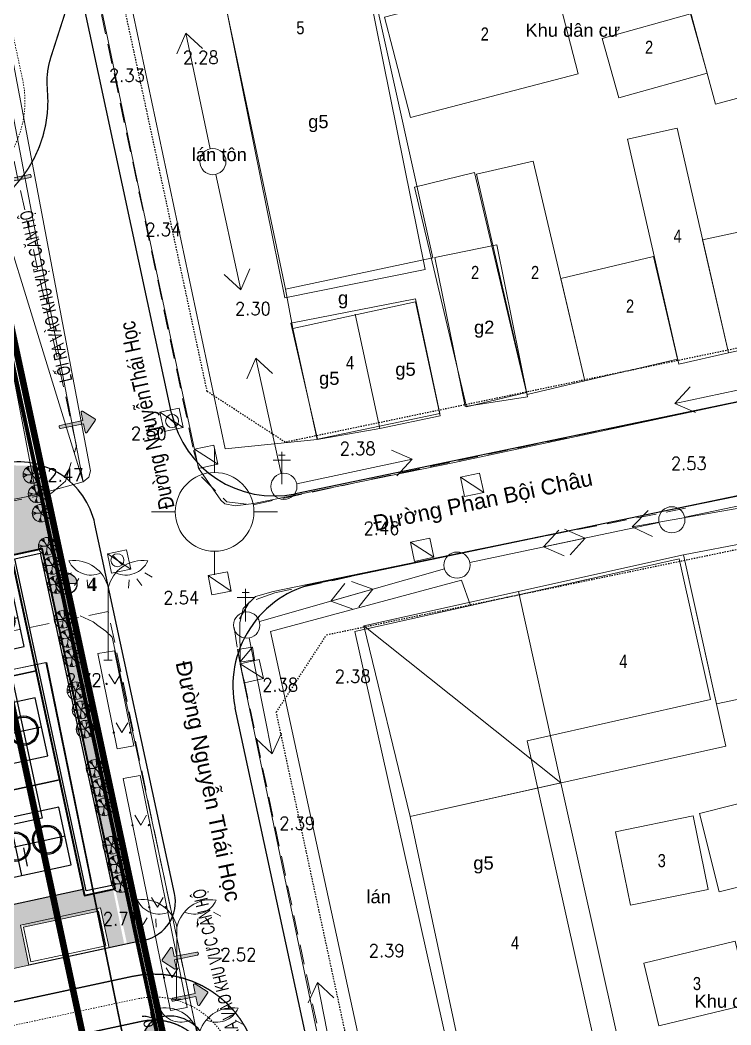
# Model space of a CAD drawing. Header units: millimetres. Extents: x 583747 to 597033, y 2304962 to 2309584.
# Drawn here: x 595693.8 to 595748, y 2307215.5 to 2307292.1 of the extents above; entities that cross this region are included whole.
import ezdxf
from ezdxf.enums import TextEntityAlignment as Align
from ezdxf.xclip import XClip

# ---------------------------------------------------------------- set-up
doc = ezdxf.new("R2010")
doc.units = ezdxf.units.MM
doc.header["$XCLIPFRAME"] = 0
doc.set_wipeout_variables(frame=1)
for name, pattern in [('CONTINOUS', [0]), ('DASH', [0.35, 0.25, -0.1]), ('DASH2-1', [3, 2, -1]), ('DASHDOT', [1, 0.5, -0.25, 0, -0.25]), ('{Long Duong}', [2.3, 1.5, -0.8]), ('{qui hoach}', [1.3, 0, -1.3])]:
    doc.linetypes.add(name, pattern=pattern)
for name, color, linetype, lineweight in [('00_nen', 8, 'Continuous', 5), ('bo dat CXCL', 95, 'Continuous', 18), ('Code Cao do', 7, 'Continuous', 0), ('D-building block', 8, 'Continuous', 13), ('duong chua chay', 1, 'Continuous', 15), ('Duong RG Thua', 7, 'Continuous', 0), ('Ghi chu nha', 7, 'Continuous', 0), ('hatch', 45, 'Continuous', 5), ('KT-DV2', 7, 'Continuous', 15), ('KT-NEN', 7, 'Continuous', 0), ('KT-Net cat', 1, 'Continuous', 40), ('KT-Net thay', 7, 'Continuous', 20), ('KT-TMB', 7, 'Continuous', 0), ('Level 15', 7, 'Continuous', 0), ('Long Duong_ Phan Cach chat lieu rair mat', 7, 'Continuous', 0), ('moc', 7, 'Continuous', 0), ('N-THAY', 7, 'Continuous', 18), ('Nen dc cb Hong bang', 253, 'Continuous', 60), ('Nghia dia_ Ghi chu §T XH', 7, 'Continuous', 0), ('đường pccc', 6, 'Continuous', 13)]:
    doc.layers.add(name, color=color, linetype=linetype, lineweight=lineweight)
for name, color, linetype in [('A-PLOT LINE', 6, 'DASHDOT'), ('AFP-KERB-LINE', 2, 'Continuous'), ('IDEA - dim', 251, 'Continuous'), ('K2', 2, 'Continuous'), ('KT-Kich thuoc', 159, 'Continuous'), ('Xref_ST_MBDV Cot vach 30.7.2022$0$Xref_ST_MBDV Cot vach 30.7.2022|Xref_ST_MBDV Cot vach 30.7.2022|Xref_ST_MBDV Cot vach 30.7.2022|Xref_ST_MBDV Cot vach 30.7.2022|A-CORE-OTLN', 2, 'Continuous')]:
    doc.layers.add(name, color=color, linetype=linetype)
doc.layers.add('A-TREES', color=7, linetype='Continuous', lineweight=5, true_color=0x4b833f)
doc.styles.add('font unicode ccu', font='arial.ttf')
doc.styles.add('ghicu', font='', dxfattribs={"width": 0.8, "height": 1})
doc.styles.add('Style-.VnArial', font='')
doc.styles.add('Style-STANDARD', font='STANDARD.shx')
doc.styles.get('ghicu').set_extended_font_data('.VnArial')
doc.styles.get('Style-.VnArial').set_extended_font_data('.VnArial')

# ---------------------------------------------------------------- blocks, each defined once
blk = doc.blocks.new('nen dc cb Hong bang')
at = {"layer": '00_nen', "color": 0, "linetype": 'ByBlock', "lineweight": -2}
for p, q in [((-49.162, 109.161, -62.12), (-53.924, 116.798, -62.12)), ((-48.097, 107.468, -62.12), (-43.277, 99.868, -62.12)), ((-1.592, 107.85, -62.12), (-9.221, 103.076, -62.12)), ((2.095, 99.957, -62.12), (-5.541, 95.194, -62.12)), ((-5.541, 95.194, -62.12), (2.095, 99.957, -62.12)), ((-1.242, 97.623, -62.12), (-9.045, 93.138, -62.12)), ((-35.594, 87.754, -62.12), (-40.414, 95.354, -62.12)), ((-7.238, 94.135, -62.12), (-14.874, 89.372, -62.12)), ((-34.21, 87.44, -62.12), (-26.579, 92.212, -62.12)), ((-19.749, 86.331, -62.12), (-12.113, 91.095, -62.12)), ((-40.383, 86.094, -62.12), (-40.999, 87.786, -62.12)), ((-21.407, 85.215, -62.12), (-28.691, 79.93, -62.12)), ((-36.538, 84.301, -62.12), (-34.847, 84.917, -62.12)), ((-43.868, 81.633, -62.12), (-42.176, 82.249, -62.12)), ((-33.285, 76.597, -62.12), (-26, 81.882, -62.12)), ((-37.716, 78.765, -62.12), (-38.331, 80.456, -62.12)), ((-42.758, 77.081, -62.12), (-42.122, 76.972, -62.12)), ((-43.708, 76.182, -62.12), (-43.526, 75.567, -62.12)), ((-43.171, 76.463, -62.12), (-42.655, 76.097, -62.12)), ((-48.02, 75.166, -62.12), (-48.475, 74.66, -62.12)), ((-46.715, 75.088, -62.12), (-46.458, 74.5, -62.12)), ((-33.575, 75.155, -62.12), (-28.907, 67.46, -62.12)), ((-47.344, 74.944, -62.12), (-47.466, 74.346, -62.12)), ((-43.118, 69.884, -62.12), (-44.992, 75.034, -62.12)), ((-43.118, 69.884, -62.12), (-44.992, 75.034, -62.12)), ((-42.855, 69.98, -62.12), (-43.419, 69.775, -62.12)), ((-43.381, 69.788, -62.12), (-42.817, 69.994, -62.12)), ((-28.984, 54.596, -62.12), (-28.348, 54.487, -62.12)), ((-29.934, 53.697, -62.12), (-29.752, 53.082, -62.12)), ((-29.397, 53.978, -62.12), (-28.881, 53.612, -62.12)), ((-34.246, 52.681, -62.12), (-34.701, 52.175, -62.12)), ((-33.57, 52.459, -62.12), (-33.692, 51.861, -62.12)), ((-32.941, 52.603, -62.12), (-32.684, 52.015, -62.12)), ((-29.344, 47.399, -62.12), (-31.218, 52.549, -62.12)), ((-29.344, 47.399, -62.12), (-31.218, 52.549, -62.12)), ((-15.027, 44.583, -62.12), (-19.696, 52.277, -62.12)), ((-29.081, 47.495, -62.12), (-29.645, 47.29, -62.12)), ((-29.607, 47.303, -62.12), (-29.043, 47.509, -62.12)), ((-24.595, 47.43, -62.12), (-23.96, 47.321, -62.12)), ((-29.858, 45.515, -62.12), (-30.312, 45.009, -62.12))]:
    blk.add_line(p, q, dxfattribs=at)
at = {"layer": '00_nen', "color": 0, "linetype": 'ByBlock', "lineweight": -2, "elevation": -62.12, "flags": 128}
for points in [[(-23.46, 93.074), (-36.752, 84.901), (-38.038, 84.247), (-38.829, 84.134), (-39.202, 84.278), (-41.659, 85.977), (-52.85, 103.816), (-59.355, 114.33), (-67.479, 127.331), (-67.9, 128.488), (-67.717, 129.293), (-67.109, 130.757), (-65.887, 131.899), (-49.925, 144.232), (-42.03, 150.209), (-35.252, 155.432), (-21.249, 166.405)], [(-135.27, 109.289), (-130.796, 116.583), (-120.85, 133.422), (-111.294, 149.081), (-107.667, 154.389), (-104.965, 157.613), (-103.141, 159.653), (-101.564, 160.715), (-101.01, 160.917), (-100.641, 160.818), (-100.25, 160.526), (-98.037, 158.626), (-96.977, 157.6), (-67.65, 113.744), (-49.317, 82.973), (-49.265, 82.474), (-49.565, 81.996)], [(77.333, 156.867), (77.023, 155.959), (76.29, 155.226), (74.058, 153.305), (48.454, 137.591), (17.761, 118.665), (-5.321, 104.461), (-23.46, 93.074)], [(-38.676, 121.056), (-40.111, 123.131), (-30.146, 130.024), (-28.71, 127.949)], [(-28.707, 127.944), (-27.807, 128.566), (-24.745, 124.143), (-35.612, 116.626), (-38.676, 121.056)], [(46.788, 128.24), (22.509, 113.374), (13.441, 107.73), (-14.624, 90.487), (-33.081, 79.113), (-34.221, 78.272), (-34.778, 77.105), (-34.654, 75.981), (-33.562, 73.069)], [(-49.565, 81.996), (-69.873, 108.754)], [(-7.458, 72.929), (-15.502, 85.52)], [(-59.657, 75.541), (-52.578, 79.838)], [(-25.691, 79.01), (-7.458, 72.929)], [(-33.552, 73.046), (-22.258, 54.865), (-6.437, 29.413), (0.988, 17.466)], [(-3.522, 44.501), (-17.396, 66.578), (-7.458, 72.929), (6.63, 50.881)], [(-51.757, -12.266), (-47.611, -9.982), (-42.537, -8.639), (-36.934, -7.157), (-12.489, 3.507), (-10.604, 5.552), (-9.759, 7.507), (-9.198, 9.908), (-8.912, 11.86), (-9.875, 18.066), (-16.905, 29.308), (-33.739, 56.305), (-43.424, 71.631), (-44.026, 71.906), (-44.744, 72.093), (-45.179, 72.218), (-46.269, 72.319)], [(-69.422, 54.566), (-47.449, 68.094), (-14.447, 14.489), (-36.46, 1.028), (-39.126, 5.358)]]:
    blk.add_lwpolyline(points, dxfattribs=at)
for points in [[(-19.782, 133.605), (-14.759, 137.148), (-9.09, 129.111), (-14.113, 125.568)], [(-39.922, 100.44), (-58.345, 130.531), (-49.04, 136.255), (-30.605, 106.144)], [(-23.951, 127.293), (-18.279, 131.375), (-15.537, 127.563), (-21.208, 123.481)], [(-6.705, 108.095), (-9.96, 105.991), (-19.501, 120.749), (-16.246, 122.853)], [(-2.407, 110.787), (-6.705, 108.095), (-11.5, 115.512), (-7.096, 118.273)], [(-16.251, 102.335), (-20.04, 99.846), (-29.427, 114.304), (-25.702, 116.723)], [(-20.122, 99.976), (-24.065, 97.38), (-33.521, 111.74), (-29.607, 114.377)], [(-10.178, 106.324), (-16.251, 102.335), (-20.646, 109.026), (-14.581, 113.028)], [(-66.692, 110.655), (-49.565, 81.996), (-52.578, 79.838), (-69.873, 108.754)], [(-25.787, 96.217), (-33.872, 91.164), (-38.811, 98.777), (-30.521, 103.793)], [(-4.639, 92.459), (4.211, 97.759), (10.346, 88.087), (1.625, 82.655)], [(-25.691, 79.01), (-4.639, 92.459), (3.405, 79.869), (-17.396, 66.578)], [(3.267, 74.373), (6.733, 69.266), (11.191, 72.292), (7.726, 77.398)], [(-2.28, 70.849), (0.716, 65.982), (5.869, 69.154), (2.871, 74.021)], [(3.179, 62.19), (9.158, 66.153), (11.878, 62.049), (5.899, 58.086)]]:
    blk.add_lwpolyline(points, close=True, dxfattribs=at)
at = {"layer": '00_nen', "color": 0, "linetype": 'ByBlock', "lineweight": -2, "elevation": -62.12}
for points in [[(-54.031, 115.081), (-53.924, 116.798), (-52.334, 116.139)], [(-7.504, 102.971), (-9.221, 103.076), (-8.565, 104.667)], [(-43.182, 101.586), (-43.277, 99.868), (-44.871, 100.515)], [(-40.509, 93.637), (-40.414, 95.354), (-38.82, 94.708)], [(-7.333, 92.969), (-9.045, 93.138), (-8.33, 94.703)], [(-28.297, 92.317), (-26.579, 92.212), (-27.236, 90.622)], [(-22.649, 92.179), (-20.582, 91.704)], [(-13.83, 91.202), (-12.113, 91.095), (-12.771, 89.505)], [(-13.157, 89.264), (-14.874, 89.372), (-14.215, 90.961)], [(-45.877, 88.98), (-43.809, 88.504)], [(-42.431, 87.246), (-40.364, 86.771)], [(-24.534, 86.231), (-22.467, 85.755)], [(-26.971, 79.942), (-28.691, 79.93), (-28.145, 81.561)], [(-27.72, 81.87), (-26, 81.882), (-26.546, 80.251)], [(-38.154, 78.555), (-36.099, 78.03)], [(-45.939, 77.468), (-43.872, 76.992)], [(-33.562, 73.069), (-31.488, 72.625)], [(-28.778, 69.176), (-28.907, 67.46), (-30.488, 68.139)], [(-19.824, 50.562), (-19.696, 52.277), (-18.115, 51.599)]]:
    blk.add_lwpolyline(points, dxfattribs=at)
for points in [[(-22.649, 92.179), (-21.378, 92.975), (-20.582, 91.704), (-21.853, 90.908)], [(-45.877, 88.98), (-44.605, 89.776), (-43.809, 88.504), (-45.081, 87.708)], [(-42.431, 87.246), (-41.16, 88.042), (-40.364, 86.771), (-41.635, 85.975)], [(-24.534, 86.231), (-23.263, 87.026), (-22.467, 85.755), (-23.738, 84.959)], [(-38.154, 78.555), (-36.864, 79.32), (-36.099, 78.03), (-37.389, 77.265)], [(-45.939, 77.468), (-44.667, 78.264), (-43.872, 76.992), (-45.143, 76.196)], [(-33.562, 73.069), (-32.303, 73.884), (-31.488, 72.625), (-32.747, 71.81)]]:
    blk.add_lwpolyline(points, close=True, dxfattribs=at)
at = {"layer": '00_nen', "color": 0, "linetype": 'ByBlock', "lineweight": -2}
for centre, radius in [((-48.633, 108.313, -62.12), 1), ((-48.633, 108.313, -62.12), 1), ((-6.39, 94.665, -62.12), 1), ((-35.058, 86.91, -62.12), 1), ((-35.058, 86.91, -62.12), 1), ((-20.597, 85.802, -62.12), 1), ((-20.597, 85.802, -62.12), 1), ((-39.357, 83.275, -62.12), 3), ((-34.094, 76.01, -62.12), 1), ((-34.094, 76.01, -62.12), 1)]:
    blk.add_circle(centre, radius, dxfattribs=at)
for centre, radius, start, end in [((-42.341, 75.399, -62.12), 2.665, 101.38229, 187.95879), ((-44.668, 78.129, -62.12), 1.804, 264.60741, 356.27474), ((-47.232, 73.619, -62.12), 2.665, 32.04121, 118.61771), ((-47.205, 77.205, -62.12), 1.804, 223.72526, 315.39259), ((-28.567, 52.914, -62.12), 2.665, 101.38229, 187.95879), ((-30.894, 55.644, -62.12), 1.804, 264.60741, 356.27474), ((-33.458, 51.134, -62.12), 2.665, 32.04121, 118.61771), ((-33.431, 54.72, -62.12), 1.804, 223.72526, 315.39259), ((-24.179, 45.748, -62.12), 2.665, 101.38229, 187.95879), ((-26.505, 48.478, -62.12), 1.804, 264.60741, 356.27474), ((-29.07, 43.968, -62.12), 2.665, 32.04121, 118.61771), ((-29.042, 47.554, -62.12), 1.804, 223.72526, 315.39259)]:
    blk.add_arc(centre, radius, start, end, dxfattribs=at)
at = {"layer": '00_nen', "color": 0, "linetype": 'ByBlock', "lineweight": -2, "style": 'ghicu', "width": 0.8}
for s, p in [('2', (-20.369, 127.909, -62.12)), ('2', (-32.487, 124.563, -62.12)), ('5', (-45.857, 120.174, -62.12)), ('4', (-13.392, 115.126, -62.12)), ('2', (-22.651, 108.8, -62.12)), ('2', (-14.969, 108.879, -62.12)), ('2', (-26.948, 107.236, -62.12)), ('4', (-33.549, 97.499, -62.12)), ('4', (-6.169, 83.258, -62.12)), ('3', (1.794, 70.001, -62.12)), ('3', (7.529, 62.119, -62.12)), ('4', (-6.573, 60.274, -62.12))]:
    blk.add_text(s, height=1, rotation=20, dxfattribs=at).set_placement(p, align=Align.MIDDLE)
blk.add_text('§\xadêng NguyÔnTh¸i Häc', height=1.2, rotation=122.19194, dxfattribs=at).set_placement((-42.332, 82.558, -62.12))
blk = doc.blocks.new('COT_DI_1')
at = {"layer": 'Nghia dia_ Ghi chu §T XH', "color": 7, "linetype": 'Continuous', "lineweight": 0}
for p, q in [((0, 49.7), (0, 0)), ((-13.1, 36.7), (13.1, 36.7)), ((-5.2, 44.5), (5.2, 44.5))]:
    blk.add_line(p, q, dxfattribs=at)
blk = doc.blocks.new('hoa')
at = {"linetype": 'ByBlock', "lineweight": -2}
for points in [[(-67.6, 0, 1), (-57.4, 0, 1)], [(57.4, 0, 1), (67.6, 0, 1)]]:
    blk.add_hatch(color=0, dxfattribs=at).paths.add_polyline_path(points)
at = {"color": 0, "linetype": 'ByBlock', "lineweight": -2}
for q in [(-45, 75), (45, 75)]:
    blk.add_line((0, 0), q, dxfattribs=at)
for centre in [(-62.5, 0), (62.5, 0)]:
    blk.add_circle(centre, 5.06, dxfattribs=at)
blk = doc.blocks.new('wwww1')
at = {"layer": 'Duong RG Thua', "color": 250, "lineweight": 0}
for p, q in [((595717.205, 2307309.684), (595725.11, 2307274.015)), ((595709.275, 2307259.466), (595699.495, 2307305.679)), ((595706.676, 2307305.722), (595713.868, 2307271.642)), ((595725.273, 2307274.048), (595729.988, 2307275.002)), ((595732.33, 2307263.428), (595729.988, 2307275.002)), ((595713.868, 2307271.642), (595725.11, 2307274.015)), ((595727.571, 2307262.694), (595725.273, 2307274.048)), ((595713.868, 2307271.642), (595714.445, 2307268.643)), ((595723.79, 2307270.677), (595714.445, 2307268.643)), ((595725.682, 2307261.987), (595723.79, 2307270.677)), ((595721.078, 2307261.025), (595719.187, 2307269.715)), ((595716.286, 2307260.184), (595714.445, 2307268.643)), ((595732.33, 2307263.428), (595727.571, 2307262.694)), ((595704.872, 2307261.939), (595705.579, 2307261.232)), ((595725.682, 2307261.987), (595721.078, 2307261.025)), ((595721.078, 2307261.025), (595716.286, 2307260.184)), ((595716.286, 2307260.184), (595709.275, 2307259.466)), ((595700.705, 2307251.323), (595701.412, 2307250.615)), ((595743.893, 2307251.085), (595719.166, 2307245.55)), ((595743.893, 2307251.085), (595746.295, 2307240.35)), ((595727.309, 2307249.454), (595712.74, 2307245.535)), ((595727.309, 2307249.454), (595727.983, 2307247.522)), ((595720.775, 2307208.62), (595712.74, 2307245.535)), ((595719.166, 2307245.55), (595727.899, 2307206.532)), ((595710.22, 2307244.158), (595711.355, 2307244.349)), ((595710.22, 2307244.158), (595710.381, 2307243.197)), ((595711.355, 2307244.349), (595710.381, 2307243.197)), ((595711.355, 2307244.349), (595711.517, 2307243.388)), ((595655.543, 2307234.885), (595695.585, 2307243.169)), ((595695.585, 2307243.169), (595707.074, 2307187.354)), ((595710.381, 2307243.197), (595711.517, 2307243.388)), ((595746.295, 2307240.35), (595732.303, 2307237.218)), ((595732.303, 2307237.218), (595738.829, 2307208.059))]:
    blk.add_line(p, q, dxfattribs=at)
at = {"layer": 'Duong RG Thua', "color": 250, "linetype": 'Continuous', "lineweight": 0}
for p, q in [((595700.844, 2307244.079), (595699.561, 2307243.854)), ((595702.321, 2307236.829), (595700.844, 2307244.079)), ((595701.037, 2307236.605), (595699.561, 2307243.854)), ((595702.321, 2307236.829), (595701.037, 2307236.605)), ((595702.782, 2307234.569), (595701.498, 2307234.345)), ((595705.103, 2307216.647), (595701.498, 2307234.345)), ((595706.387, 2307216.872), (595702.782, 2307234.569)), ((595706.387, 2307216.872), (595705.103, 2307216.647))]:
    blk.add_line(p, q, dxfattribs=at)
at = {"layer": 'Duong RG Thua', "color": 250, "lineweight": 0}
for centre in [(595705.226, 2307261.586), (595701.058, 2307250.969)]:
    blk.add_circle(centre, 0.5, dxfattribs=at)
at = {"layer": 'Long Duong_ Phan Cach chat lieu rair mat', "color": 250, "linetype": '{Long Duong}', "lineweight": 0}
for p, q in [((595697.931, 2307259.703), (595680.497, 2307339.17)), ((595696.992, 2307306.062), (595706.868, 2307259.34)), ((595727.08, 2307258.578), (595742.975, 2307261.918)), ((595697.097, 2307256.996), (595697.931, 2307259.703)), ((595706.868, 2307259.34), (595707.469, 2307257.322)), ((595711.415, 2307255.2), (595727.08, 2307258.578)), ((595696.02, 2307256.096), (595697.097, 2307256.996)), ((595707.469, 2307257.322), (595709.408, 2307255.415)), ((595696.02, 2307256.096), (595684.843, 2307253.733)), ((595709.408, 2307255.415), (595711.415, 2307255.2)), ((595744.391, 2307254.94), (595727.859, 2307251.668)), ((595727.859, 2307251.668), (595713.062, 2307248.482)), ((595711.129, 2307247.807), (595709.962, 2307245.837)), ((595713.062, 2307248.482), (595711.129, 2307247.807)), ((595700.352, 2307247.065), (595652.824, 2307237.463)), ((595713.632, 2307183.941), (595700.352, 2307247.065)), ((595709.962, 2307245.837), (595710.22, 2307244.158)), ((595710.22, 2307244.158), (595724.251, 2307177.99))]:
    blk.add_line(p, q, dxfattribs=at)
at = {"layer": 'Duong RG Thua', "color": 250, "lineweight": 0, "xscale": 0.01, "yscale": 0.01, "zscale": 0.01, "rotation": 359.9973000000001}
for p in [(595700.852, 2307241.546), (595701.4, 2307237.834), (595702.83, 2307230.789), (595704.108, 2307224.521), (595705.234, 2307219.165)]:
    blk.add_blockref('hoa', p, dxfattribs=at)
at = {"layer": 'Nghia dia_ Ghi chu §T XH', "color": 250, "linetype": 'Continuous', "lineweight": 0, "xscale": 0.05, "yscale": 0.05, "zscale": 0.05, "rotation": 359.9972999999998}
for p in [(595713.597, 2307256.758), (595710.835, 2307246.299)]:
    blk.add_blockref('COT_DI_1', p, dxfattribs=at)
at = {"layer": 'Code Cao do', "color": 250, "linetype": 'Continuous', "lineweight": 0, "style": 'Style-STANDARD'}
for s, p in [('2.28', (595706.043, 2307289.299)), ('2.33', (595700.411, 2307287.928)), ('2.34', (595703.187, 2307276.176)), ('2.30', (595710.022, 2307270.144)), ('2.50', (595702.085, 2307260.644)), ('2.38', (595718.01, 2307259.491)), ('2.53', (595743.266, 2307258.352)), ('2.47', (595695.719, 2307257.472)), ('2.46', (595719.83, 2307253.41)), ('2.54', (595704.555, 2307248.122)), ('2.38', (595717.632, 2307242.129)), ('2.72', (595697.121, 2307241.851)), ('2.38', (595712.105, 2307241.477)), ('2.39', (595713.401, 2307230.928)), ('2.71', (595699.947, 2307223.644)), ('2.39', (595720.223, 2307221.216)), ('2.52', (595708.921, 2307220.917))]:
    blk.add_text(s, height=1, rotation=359.9973, dxfattribs=at).set_placement(p, align=Align.MIDDLE_LEFT)
at = {"layer": 'Ghi chu nha', "color": 250, "linetype": 'Continuous', "lineweight": 0, "style": 'Style-.VnArial'}
for s, height, rotation, p in [('Khu d©n c\xad', 1, 359.9973, (595735.781, 2307291.37)), ('g5', 1, 359.9973, (595716.383, 2307284.403)), ('l¸n t«n', 1, 359.9973, (595708.83, 2307281.89)), ('g', 1, 359.9973, (595718.266, 2307270.966)), ('g2', 1, 359.9973, (595729.03, 2307268.732)), ('g5', 1, 359.9973, (595723.027, 2307265.529)), ('g5', 1, 359.9973, (595717.212, 2307264.839)), ('§\xadêng Phan Béi Ch©u', 1.2, 11.88949, (595728.923, 2307255.529)), ('§\xadêng NguyÔn Th¸i Häc', 1.2, 281.88949, (595707.998, 2307234.133)), ('g5', 1, 359.9973, (595728.976, 2307227.899)), ('l¸n', 1, 359.9973, (595720.983, 2307225.329)), ('Khu d©n c\xad', 1, 359.9973, (595748.683, 2307217.364))]:
    blk.add_text(s, height=height, rotation=rotation, dxfattribs=at).set_placement(p, align=Align.MIDDLE_CENTER)
blk = doc.blocks.new('Moc')
at = {"layer": 'moc', "linetype": '{qui hoach}', "lineweight": 0, "ltscale": 0.5}
h = blk.add_hatch(color=7, dxfattribs=at)
edge = h.paths.add_edge_path()
edge.add_arc((0, 0), 0.25, 0, 360)
blk = doc.blocks.new('hk')
at = {"layer": 'K2'}
h = blk.add_hatch(color=256, dxfattribs=at)
h.dxf.hatch_style = 1
h.paths.add_polyline_path([(-79.57, 95.74), (-79.57, 94.3), (-78.13, 94.3, 0.006031), (-78.13, 94.33, 0.407166)])
h.paths.add_polyline_path([(-79.57, 94.3), (-81.01, 94.3, 0.006031), (-81.01, 94.26, 0.407166), (-79.57, 92.86)])
for p, q in [((-79.57, 92.86), (-79.57, 95.74)), ((-78.13, 94.3), (-81.01, 94.3))]:
    blk.add_line(p, q, dxfattribs=at)
blk.add_circle((-79.57, 94.3), 1.44, dxfattribs=at)
blk = doc.blocks.new('NEN')
at = {"layer": 'Level 15', "color": 240, "linetype": 'DASH', "lineweight": 13, "ltscale": 10, "true_color": 0xed1f24, "const_width": 0.5, "flags": 128}
blk.add_lwpolyline([(595682.634, 2307317.629), (595677.108, 2307338.736), (595668.702, 2307341.648), (595657.199, 2307332.945), (595633.733, 2307315.075), (595610.101, 2307298.024, 0.685011), (595643.311, 2307173.379), (595664.098, 2307171.161), (595705.748, 2307172.441), (595712.065, 2307180.508), (595682.634, 2307317.629)], format="xyb", close=True, dxfattribs=at)
at = {"layer": 'Level 15', "color": 152, "linetype": 'DASH', "lineweight": 13, "ltscale": 10, "true_color": 0x2776bb, "const_width": 0.5, "flags": 128}
blk.add_lwpolyline([(595676.796, 2307316.238), (595672.115, 2307334.115), (595669.766, 2307334.929), (595660.826, 2307328.166), (595637.307, 2307310.255), (595613.624, 2307293.167, 0.684877), (595643.957, 2307179.345), (595664.326, 2307177.171), (595702.756, 2307178.352), (595705.609, 2307181.996)], format="xyb", close=True, dxfattribs=at)
at = {"layer": 'hatch', "xscale": 0.56, "yscale": 0.56, "zscale": 0.56, "rotation": 358.6179139007246}
blk.add_blockref('hk', (595740.605, 2307195.282), dxfattribs=at)
at = {"layer": 'moc', "color": 7, "linetype": '{qui hoach}', "lineweight": 0, "ltscale": 0.5}
blk.add_blockref('Moc', (595697.333, 2307249.148), dxfattribs=at)
at = {"layer": 'moc', "color": 7, "linetype": 'Continuous', "lineweight": 0, "style": 'Style-.VnArial'}
blk.add_text('70.20 m', height=0.75, rotation=282.114, dxfattribs=at).set_placement((595703.807, 2307214.614), align=Align.MIDDLE_CENTER)
at = {"layer": 'moc', "color": 7, "linetype": 'Continuous', "lineweight": 0, "insert": (595698.915, 2307249.082), "char_height": 1, "attachment_point": 4, "line_spacing_factor": 0.6, "style": 'Style-.VnArial'}
blk.add_mtext('\\f.VnTimeH|b1|i0|c00|p39;4', dxfattribs=at)
blk = doc.blocks.new('WWWWW11')
blk.add_wipeout([(596155.83, 2307274.886), (596155.67, 2307275.964), (596156.054, 2307277.593), (596157.069, 2307278.841), (596158.126, 2307279.416), (596188.238, 2307289.805), (596189.856, 2307290.291), (596191.854, 2307290.739), (596193.801, 2307291.023), (596196, 2307291.169), (596198.468, 2307291.114), (596199.39, 2307291.05), (596214.689, 2307286.621), (596215.595, 2307286.226), (596216.421, 2307285.843), (596216.896, 2307284.929), (596217.235, 2307284.209), (596222.706, 2307268.397), (596223.689, 2307266.959), (596225.198, 2307266.002), (596226.57, 2307265.726), (596256.217, 2307265.726), (596257.321, 2307265.403), (596258.527, 2307264.463), (596259.056, 2307263.604), (596262.365, 2307248.113), (596262.425, 2307246.666), (596262.174, 2307245.579), (596261.518, 2307244.283), (596260.268, 2307243.045), (596258.355, 2307242.226), (596257.42, 2307242.126), (596212.282, 2307242.126), (596210.803, 2307242.347), (596209.267, 2307243.115), (596207.972, 2307244.499), (596207.417, 2307245.695), (596202.912, 2307258.715), (596200.606, 2307261.545), (596198.076, 2307263.45), (596195.344, 2307264.692), (596191.643, 2307265.391), (596188.278, 2307265.166), (596187.402, 2307264.972), (596169.824, 2307258.907), (596167.757, 2307258.808), (596166.09, 2307259.328), (596164.523, 2307260.261), (596164.108, 2307260.784), (596156.006, 2307274.434)]).translate(0, 0, -0.042)
blk = doc.blocks.new('clt')
at = {"layer": 'IDEA - dim'}
for p, q in [((4740, 10660), (4740, 2900)), ((13250, 10660), (13250, 2900)), ((21760, 10660), (21760, 2900)), ((6995, 6780), (2485, 6780)), ((15505, 6780), (10995, 6780)), ((24015, 6780), (19505, 6780))]:
    blk.add_line(p, q, dxfattribs=at)
for points in [[(300, 11500), (26200, 11500), (26200, 13500), (300, 13500)], [(485, 2400), (8995, 2400), (8995, 11300), (485, 11300)], [(8995, 2400), (17505, 2400), (17505, 11300), (8995, 11300)], [(17505, 2400), (26015, 2400), (26015, 11300), (17505, 11300)], [(2485, 2900), (6995, 2900), (6995, 10660), (2485, 10660)], [(10995, 2900), (15505, 2900), (15505, 10660), (10995, 10660)], [(19505, 2900), (24015, 2900), (24015, 10660), (19505, 10660)], [(300, 2200), (26200, 2200), (26200, 200), (300, 200)]]:
    blk.add_lwpolyline(points, close=True, dxfattribs=at)
for centre, radius in [((4740, 9266), 1121), ((4740, 9266), 1025), ((13250, 9266), 1121), ((13250, 9266), 1025), ((21760, 9266), 1121), ((21760, 9266), 1025), ((4740, 6780), 1121), ((4740, 6780), 1025), ((13250, 6780), 1121), ((13250, 6780), 1025), ((21760, 6780), 1121), ((21760, 6780), 1025), ((4740, 4294), 1121), ((13250, 4294), 1121), ((21760, 4294), 1121), ((4740, 4294), 1025), ((13250, 4294), 1025), ((21760, 4294), 1025)]:
    blk.add_circle(centre, radius, dxfattribs=at)
at = {"layer": 'KT-Net cat'}
for points in [[(26500, 11300), (0, 11300), (0, 13700), (26500, 13700)], [(26500, 2400), (0, 2400), (0, 0), (26500, 0)]]:
    blk.add_lwpolyline(points, close=True, dxfattribs=at)
blk = doc.blocks.new('PLOT')
at = {"layer": 'A-PLOT LINE', "color": 251}
for points in [[(3693942, 1315787), (3587846, 1250138), (3580933, 1251739), (3560913, 1283575), (3562195, 1290881), (3658973, 1366308), (3665768, 1365275), (3677786, 1347968)], [(3693942, 1315787), (3587846, 1250138), (3580933, 1251739), (3560913, 1283575), (3562195, 1290881), (3658973, 1366308), (3665768, 1365275), (3677786, 1347968)], [(3727034, 1237834), (3634931, 1180899), (3623868, 1183465), (3594242, 1230576), (3595832, 1237439), (3702477, 1303429)], [(3727034, 1237834), (3634931, 1180899), (3623868, 1183465), (3594242, 1230576), (3595832, 1237439), (3702477, 1303429)]]:
    blk.add_lwpolyline(points, dxfattribs=at)
blk = doc.blocks.new('wqeqweweqewe')
at = {"layer": 'N-THAY', "true_color": 0xed1f24}
h = blk.add_hatch(color=240, dxfattribs=at)
h.dxf.hatch_style = 1
h.paths.add_polyline_path([(-1286767, 413593, 0.659768), (-1286937, 413520), (-1286937, 412719), (-1289162, 412719, 0.414214), (-1289262, 412619), (-1289262, 412519, 0.414214), (-1289162, 412419), (-1286937, 412419), (-1286937, 411617, 0.659768), (-1286767, 411545), (-1285772, 412495, 0.427958), (-1285772, 412643)])
for p, q in [((-1285772, 412643), (-1286767, 413593)), ((-1289262, 412619), (-1289262, 412519)), ((-1286937, 412719), (-1289162, 412719)), ((-1286937, 413520), (-1286937, 412719)), ((-1289162, 412419), (-1286937, 412419)), ((-1286937, 412419), (-1286937, 411617)), ((-1286767, 411545), (-1285772, 412495))]:
    blk.add_line(p, q)
for centre, radius, start, end in [((-1286837, 413520), 100, 46.33782, 180), ((-1289162, 412619), 100, 90, 180), ((-1285843, 412569), 102, 313.66218, 46.33782), ((-1289162, 412519), 100, 180, 270), ((-1286837, 411617), 100, 180, 313.66218)]:
    blk.add_arc(centre, radius, start, end)
blk = doc.blocks.new('Tree')
for p, q in [((486823, 311654), (487333, 311413)), ((487050, 312107), (487470, 311867)), ((487819, 311432), (487178, 312231)), ((487324, 312329), (487470, 311867)), ((487813, 311436), (488148, 312404)), ((487974, 311902), (487960, 312449)), ((487974, 311902), (488380, 312288)), ((487813, 311436), (486790, 311387)), ((487313, 311081), (486910, 310952)), ((486977, 310843), (487813, 311436)), ((487524, 310836), (487406, 310519)), ((487536, 311239), (487499, 310462)), ((487813, 311436), (487804, 311436)), ((487813, 311436), (487813, 311444)), ((487813, 311436), (487813, 311427)), ((487813, 311436), (487821, 311436)), ((487813, 311436), (488815, 311227)), ((487813, 311436), (488295, 310532)), ((488054, 310984), (488456, 310663)), ((488054, 310984), (488100, 310472)), ((488836, 311401), (488359, 311322)), ((488763, 311057), (488359, 311322))]:
    blk.add_line(p, q)
blk.add_circle((487813, 311436), 1024)
blk = doc.blocks.new('DV')
at = {"layer": 'bo dat CXCL'}
h = blk.add_hatch(dxfattribs=at)
h.set_pattern_fill('GRASS', color=256, scale=20, angle=6e-14)
edge = h.paths.add_edge_path()
edge.add_line((639858, 88997), (641177, 89281))
edge.add_line((641177, 89281), (633382, 125444))
edge.add_line((633382, 125444), (629673, 125467))
edge.add_arc((630937, 119602), 6000, 102.16553, 147.39417)
edge.add_arc((622092, 125260), 4500, 254.16971, 327.39417, ccw=False)
edge.add_line((620864, 120930), (615334, 122498))
edge.add_line((615334, 122498), (613592, 116353))
edge.add_arc((634341, 113483), 20946, 172.12465, 197.56062)
edge.add_arc((599709, 103187), 15191, -32.68211, 15.17209, ccw=False)
edge.add_arc((619200, 88746), 9158, 137.06537, 185.9439)
edge.add_line((610091, 87797), (617650, 89427))
edge.add_line((617650, 89427), (618093, 87374))
edge.add_arc((621026, 88006), 3000, 192.16426, 282.16426)
edge.add_line((621658, 85073), (632375, 87384))
edge.add_line((632375, 87384), (631722, 90414))
edge.add_line((631722, 90414), (637832, 91731))
edge.add_line((637832, 91731), (638485, 88701))
edge.add_line((638485, 88701), (639651, 88952))
edge.add_line((639651, 88952), (638785, 93164))
edge.add_line((638785, 93164), (636605, 92694))
edge.add_line((636605, 92694), (636503, 93168))
edge.add_line((636503, 93168), (627803, 91293))
edge.add_line((627803, 91293), (627905, 90819))
edge.add_line((627905, 90819), (625559, 90313))
edge.add_line((625559, 90313), (619975, 116218))
edge.add_line((619975, 116218), (622321, 116724))
edge.add_line((622321, 116724), (622424, 116250))
edge.add_line((622424, 116250), (631124, 118125))
edge.add_line((631124, 118125), (631022, 118599))
edge.add_line((631022, 118599), (633368, 119105))
edge.add_line((633368, 119105), (639858, 88997))
h.paths.add_polyline_path([(618139, 114295), (618637, 111434), (623344, 89036)], flags=16)
h.paths.add_polyline_path([(633368, 119105), (633377, 119062), (638952, 93200)], flags=17)
h.paths.add_polyline_path([(637678, 91493), (631960, 90261), (631917, 90456), (637636, 91689)], flags=17)
h = blk.add_hatch(dxfattribs=at)
h.set_pattern_fill('GRASS', color=256, scale=20, angle=6e-14)
edge = h.paths.add_edge_path()
edge.add_line((646531, 56852), (648167, 56852))
edge.add_line((648167, 56852), (642441, 83416))
edge.add_arc((643257, 81325), 2244, 111.30961, 181.70493)
edge.add_line((641014, 81258), (641697, 78089))
edge.add_line((641697, 78089), (641941, 78142))
edge.add_line((641941, 78142), (646531, 56852))
edge = h.paths.add_edge_path()
edge.add_line((637829, 46265), (637829, 39602))
edge.add_line((637829, 39602), (643794, 39781))
edge.add_arc((643793, 39787), 6, 271.8103, 321.98732)
edge.add_line((643798, 39784), (650107, 47855))
edge.add_line((650107, 47855), (648491, 55352))
edge.add_line((648491, 55352), (648458, 55352))
edge.add_line((648458, 55352), (646822, 55356))
edge.add_line((646822, 55356), (642131, 55352))
edge.add_line((642131, 55352), (642830, 52123))
edge.add_arc((637761, 51388), 5123, -89.23223, 8.25861, ccw=False)
edge = h.paths.add_edge_path()
edge.add_line((637536, 42252), (585437, 42252))
edge.add_line((585437, 42252), (585710, 41424))
edge.add_arc((588675, 42224), 3071, 195.10047, 222.99032)
edge.add_line((586429, 40130), (602148, 38465))
edge.add_arc((602148, 38471), 6, 263.95432, 271.8103)
edge.add_line((602148, 38465), (637536, 39584))
edge.add_line((637536, 39584), (637536, 42252))
at = {"layer": 'AFP-KERB-LINE'}
for p, q in [((643259, 129450), (635016, 167695)), ((643259, 129450), (635016, 167695)), ((643259, 129450), (635016, 167695)), ((643259, 129450), (635016, 167695)), ((774685, 148670), (652709, 123303)), ((774685, 148670), (652709, 123303)), ((774685, 148670), (652709, 123303)), ((774685, 148670), (652709, 123303)), ((654297, 116484), (777243, 142052)), ((654297, 116484), (777243, 142052)), ((654297, 116484), (777243, 142052)), ((654297, 116484), (777243, 142052)), ((643477, 92846), (637409, 120997)), ((660363, 50103), (648106, 106966)), ((660363, 50103), (648106, 106966)), ((660363, 50103), (648106, 106966)), ((660363, 50103), (648106, 106966)), ((641177, 89281, 0), (632375, 87384, 0))]:
    blk.add_line(p, q, dxfattribs=at)
at = {"layer": 'AFP-KERB-LINE', "elevation": 0}
for points in [[(641177, 89281), (633382, 125444)], [(648465, 55470), (642441, 83416)]]:
    blk.add_lwpolyline(points, dxfattribs=at)
at = {"layer": 'AFP-KERB-LINE'}
for centre, radius, start, end in [((651080, 131136), 8000, 192.16426, 281.74803), ((651080, 131136), 8000, 192.16426, 281.74803), ((651080, 131136), 8000, 192.16426, 281.74803), ((651080, 131136), 8000, 192.16426, 281.74803), ((631544, 119733), 6000, 12.16426, 102.16426), ((655926, 108652), 8000, 101.74803, 192.16426), ((655926, 108652), 8000, 101.74803, 192.16426), ((655926, 108652), 8000, 101.74803, 192.16426), ((655926, 108652), 8000, 101.74803, 192.16426), ((640545, 92214, 0), 3000, 282.16426, 12.16426), ((643008, 81498, 0), 2000, 93.52178, 192.16423), ((643070, 80500, 0), 3000, 12.16426, 93.52178)]:
    blk.add_arc(centre, radius, start, end, dxfattribs=at)
at = {"layer": 'D-building block', "linetype": 'CONTINOUS', "ltscale": 10000}
blk.add_line((635798, 85760), (634534, 91625), dxfattribs=at)
at = {"layer": 'D-building block', "linetype": 'CONTINOUS', "ltscale": 10000, "elevation": 0}
blk.add_lwpolyline([(642518, 83058), (641111, 89589)], dxfattribs=at)
at = {"layer": 'KT-Net thay'}
blk.add_line((632379, 87384), (621658, 85073, 0), dxfattribs=at)
at = {"layer": 'KT-Net thay', "elevation": 0}
for points in [[(631722, 90414), (637832, 91731), (638485, 88701), (632375, 87384)], [(631960, 90261), (637678, 91493), (638247, 88854), (632529, 87621)]]:
    blk.add_lwpolyline(points, close=True, dxfattribs=at)
ref = blk.add_blockref('PLOT', (-3147123, 179596, 0), dxfattribs=dict(rotation=340.0000000045929))
XClip(ref).set_block_clipping_path([(3437700.5976729654, 868981.9081885163), (3912891.8375199828, 1041937.3750337446), (3715693.8178756535, 1583734.481302836), (3240502.5780286361, 1410779.0144576086)])
at = {"extrusion": (-3.46607e-07, -6.91427e-08, 1), "rotation": 191.28153581956}
for p, xscale, yscale, zscale in [((-443509, 269438, 0), 0.8000000000000093, 0.8000000000000093, 0.8000000000000093), ((-430762, 210177, 0), 0.800000000000015, 0.800000000000015, 0.800000000000015)]:
    blk.add_blockref('wqeqweweqewe', p, dxfattribs=dict(at, xscale=xscale, yscale=yscale, zscale=zscale))
at = {"extrusion": (3.45655e-07, 7.37504e-08, 1), "yscale": 0.7999999999999825, "zscale": 0.8000000000000009, "rotation": 192.0442532630885}
for p, xscale in [((1574519, 666380, 0), -0.7999999999999821), ((1583095, 622732, 0), -0.7999999999999827)]:
    blk.add_blockref('wqeqweweqewe', p, dxfattribs=dict(at, xscale=xscale))
at = {"layer": 'A-TREES', "xscale": -0.6561591987942088, "yscale": 0.6561591987942088, "zscale": 0.656159198794209, "rotation": 71.72236063323176}
for p in [(927024, 364601, 0), (927419, 363136, 0), (927726, 361669, 0), (928199, 359152, 0), (928593, 357687, 0), (928901, 356220, 0), (929401, 353576, 0), (929796, 352111, 0), (930103, 350644, 0), (930383, 348138, 0), (930778, 346673, 0), (931085, 345206, 0), (931849, 342216, 0), (932244, 340751, 0), (932551, 339284, 0), (933111, 336362, 0), (933506, 334896, 0), (933813, 333430, 0)]:
    blk.add_blockref('Tree', p, dxfattribs=at)
blk = doc.blocks.new('duong pccc')
at = {"layer": 'KT-Kich thuoc'}
blk.add_line((11480063, 1071830), (11480332, 1070434), dxfattribs=at)
at = {"layer": 'đường pccc', "linetype": 'DASH2-1', "const_width": 100, "elevation": 0}
blk.add_lwpolyline([(11483349, 1135848), (11482133, 1132070, 0.102374), (11481873, 1129653, -0.398913), (11473830, 1119340, 0.294471), (11468950, 1115042), (11465596, 1103199, -0.194498), (11458470, 1094021, -0.179797), (11432950, 1089624, -0.151218), (11424115, 1094188, 0.349886), (11405720, 1094819), (11403261, 1091840, 0.194103), (11401907, 1087559), (11401922, 1087357, -0.194103), (11400568, 1083077), (11401180, 1083819, -0.040941), (11398102, 1080655, -0.249762)], format="xyb", dxfattribs=at)
at = {"layer": 'đường pccc', "linetype": 'DASH2-1', "elevation": 0}
blk.add_lwpolyline([(11396866, 1145979), (11406238, 1152754, -0.341818), (11413886, 1152503), (11416045, 1150715, 0.567753), (11426160, 1154306, -0.183351), (11429079, 1158966), (11441647, 1168492, 0.163672), (11444428, 1172576), (11446872, 1181296, -0.163672), (11449653, 1185381), (11450131, 1185743, -0.532469), (11468578, 1179422), (11471693, 1167550), (11478655, 1136577), (11479993, 1130368, -0.43279), (11473570, 1121071, 0.294471), (11467266, 1115519), (11463912, 1103676, -0.194498), (11457591, 1095534, -0.179852), (11433265, 1091345, -0.152318), (11425301, 1095476, 0.354702), (11404502, 1096093), (11397131, 1087161, -0.129674)], format="xyb", dxfattribs=at)
at = {"layer": 'đường pccc', "linetype": 'DASH2-1'}
blk.add_lwpolyline([(11375298, 1061814), (11417499, 1073586, -0.139043), (11431549, 1073526), (11447025, 1069066, -0.194033), (11451590, 1065494), (11455518, 1058691, 0.325502), (11463857, 1054989), (11488708, 1060326, -0.413991), (11496130, 1055532), (11502551, 1025742, -0.430767), (11492892, 1011659), (11492274, 1011562), (11450105, 1010230), (11437746, 1011537, -0.290861), (11431238, 1016710), (11427382, 1027851, 0.626431), (11409066, 1030029), (11406966, 1026752, -0.421466), (11396099, 1024514, -0.13178), (11371355, 1053064, -0.467981)], format="xyb", close=True, dxfattribs=at)
at = {"layer": 'đường pccc', "linetype": 'DASH2-1', "const_width": 100}
blk.add_lwpolyline([(11375768, 1060128), (11417969, 1071900, -0.139043), (11431064, 1071844), (11446540, 1067384, -0.194033), (11450075, 1064619), (11454003, 1057816, 0.325502), (11464225, 1053278), (11489075, 1058615, -0.413991), (11494419, 1055163), (11500840, 1025374, -0.430767), (11492620, 1013388), (11492110, 1013308), (11450169, 1011982), (11437930, 1013278, -0.290861), (11432891, 1017282), (11429036, 1028423, 0.626431), (11407593, 1030974), (11405493, 1027697, -0.421466), (11397080, 1025964, -0.13178), (11372929, 1053828, -0.467981)], format="xyb", close=True, dxfattribs=at)
blk.add_lwpolyline([(11446706, 1070979), (11447510, 1070747, -0.194033), (11453106, 1066369), (11457034, 1059566, 0.325502), (11463490, 1056700), (11488340, 1062037, -0.413991), (11497840, 1055901)], format="xyb", dxfattribs=at)

msp = doc.modelspace()

# ---------------------------------------------------------------- block references
at = {"layer": 'KT-NEN', "color": 7, "lineweight": 0}
msp.add_blockref('wwww1', (0.167, -0.045, -0.002), dxfattribs=at)

# ---------------------------------------------------------------- next in the draw order: linework, layer by layer
at = {"layer": 'KT-Kich thuoc'}
msp.add_lwpolyline([(595679.788, 2307250.938), (595690.736, 2307253.298), (595695.483, 2307231.274), (595684.535, 2307228.914), (595679.788, 2307250.938)], dxfattribs=at)
at = {"layer": 'Xref_ST_MBDV Cot vach 30.7.2022$0$Xref_ST_MBDV Cot vach 30.7.2022|Xref_ST_MBDV Cot vach 30.7.2022|Xref_ST_MBDV Cot vach 30.7.2022|Xref_ST_MBDV Cot vach 30.7.2022|A-CORE-OTLN', "color": 2, "linetype": 'DASH', "ltscale": 10, "const_width": 0.3}
msp.add_lwpolyline([(595711.615, 2307180.682), (595682.12, 2307317.513), (595677.997, 2307333.206), (595663.776, 2307337.224), (595657.539, 2307332.497), (595634.085, 2307314.603), (595628.122, 2307310.293), (595626.65, 2307307.008), (595622.546, 2307304.041), (595618.965, 2307303.673), (595616.696, 2307302.033), (595614.426, 2307300.393), (595612.157, 2307298.752)], dxfattribs=at)

# ---------------------------------------------------------------- next in the draw order: block references
at = {"layer": 'IDEA - dim', "xscale": 0.001, "yscale": 0.001, "zscale": 0.001, "rotation": 102.1642570564205}
msp.add_blockref('clt', (595701.06, 2307225.892), dxfattribs=at)
at = {"layer": 'KT-DV2', "xscale": 0.001, "yscale": 0.001, "zscale": 0.001}
msp.add_blockref('DV', (595062.1, 2307132.692), dxfattribs=at)
at = {"layer": 'KT-Net thay'}
msp.add_blockref('NEN', (0, 0), dxfattribs=at)
at = {"layer": 'Nen dc cb Hong bang', "color": 250, "lineweight": 5, "transparency": 33554559}
ref = msp.add_blockref('nen dc cb Hong bang', (595717.055, 2307162.892, 62.118), dxfattribs=dict(at, rotation=339.9497468043105))
XClip(ref).set_block_clipping_path([(-171.5836683674, -106.1731453789), (63.3196331146, -20.4419376096), (-26.8690377667, 226.674801995), (-261.7723392487, 140.9435942257)])

# ---------------------------------------------------------------- next in the draw order: texts
at = {"style": 'font unicode ccu', "width": 0.65}
for p in [(595697.802, 2307264.64), (595710.983, 2307212.932)]:
    msp.add_text('LỐI RA VÀO KHU VỰC CĂN HỘ', height=1, rotation=103.30387, dxfattribs=at).set_placement(p)

# ---------------------------------------------------------------- next in the draw order: block references
at = {"layer": 'KT-TMB'}
msp.add_blockref('WWWWW11', (-557.473, -63.204, 0.042), dxfattribs=at)

# ---------------------------------------------------------------- next in the draw order: block references
at = {"layer": 'duong chua chay', "xscale": 0.001, "yscale": 0.001, "zscale": 0.001}
msp.add_blockref('duong pccc', (584214.005, 2306157.171), dxfattribs=at)

doc.saveas('drawing.dxf')
